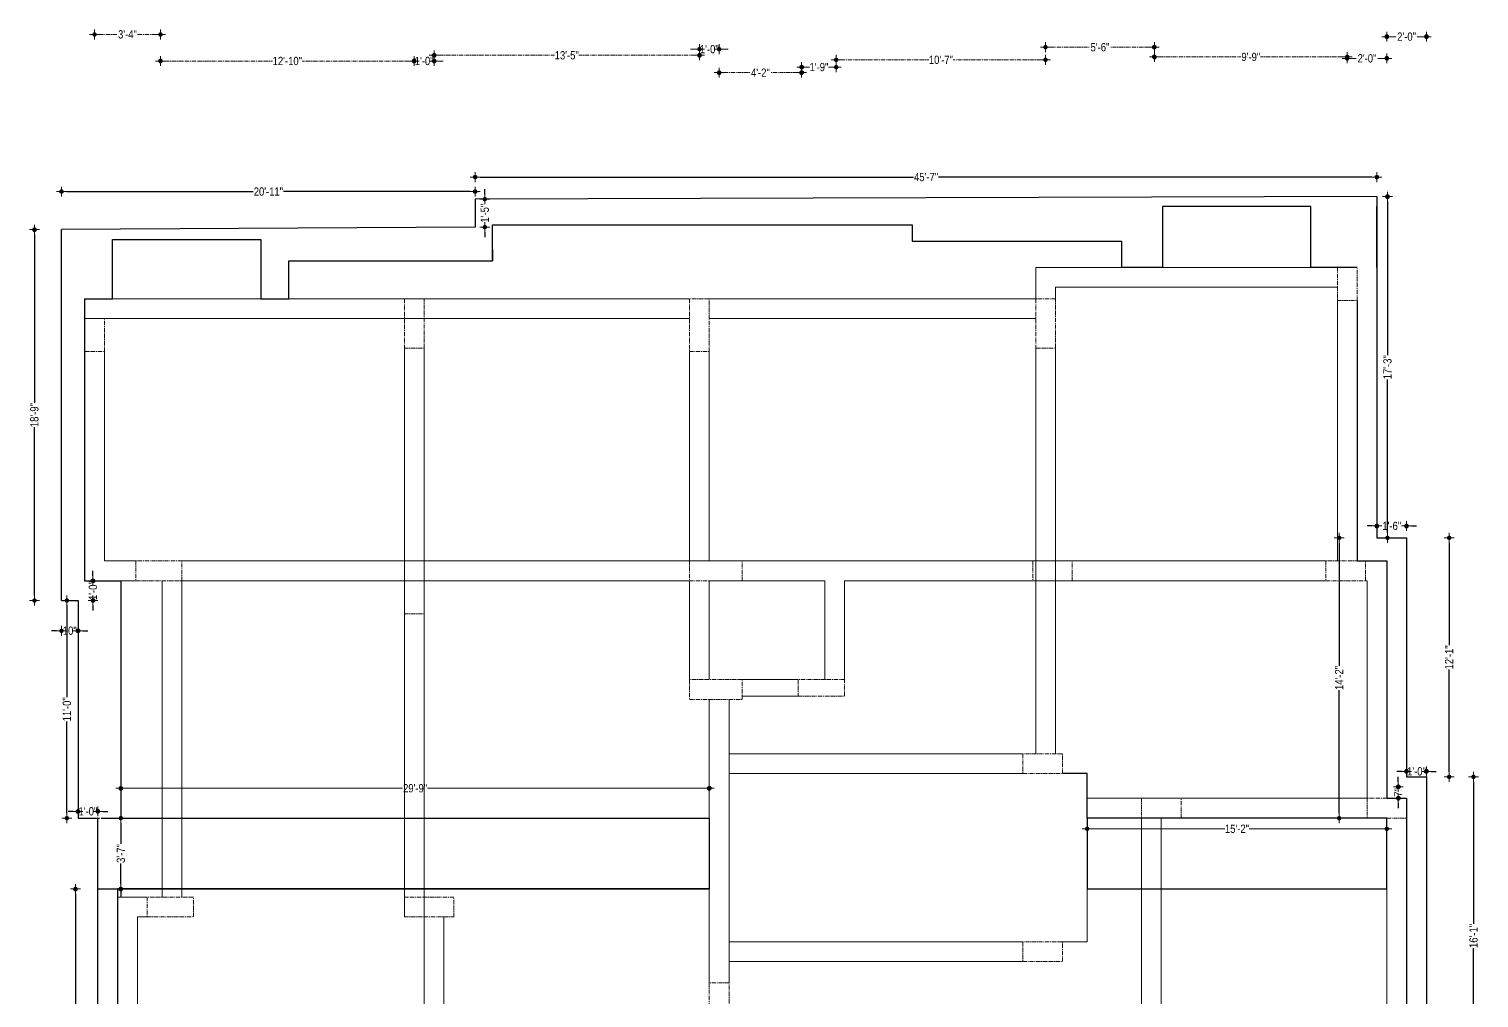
# Model space of a CAD drawing. Header units: inches. Extents: x 86637 to 174958, y -457090 to -227152.
# Drawn here: x 86637 to 87517, y -228676 to -228089 of the extents above; entities that cross this region are included whole.
import ezdxf

# ---------------------------------------------------------------- set-up
doc = ezdxf.new("R2010")
doc.units = ezdxf.units.IN
doc.header["$LTSCALE"] = 2
doc.header["$MEASUREMENT"] = 0
doc.header["$PDMODE"] = 3
doc.linetypes.add('CENTER', pattern=[2, 1.25, -0.25, 0.25, -0.25])
doc.layers.get('Defpoints').update_dxf_attribs({"lineweight": 15})
for name, color, linetype, lineweight in [('Arrow-Z', 222, 'Continuous', 0), ('Beam Line', 3, 'Continuous', 9), ('Beam_Zakirul', 3, 'Continuous', 15), ('GR-LINE', 6, 'CENTER', 20), ('slab 2', 212, 'Continuous', 30)]:
    doc.layers.add(name, color=color, linetype=linetype, lineweight=lineweight)
doc.layers.add('slab 1', color=1, linetype='Continuous')
doc.styles.get("Standard").update_dxf_attribs({"font": 'ARIALN.TTF'})
doc.dimstyles.new('New Dimnsion_Z', dxfattribs={"dimtxt": 5, "dimasz": 3, "dimexe": 0, "dimexo": 0, "dimgap": 0.5, "dimtad": 0, "dimdec": 0, "dimzin": 3, "dimdsep": 46, "dimlunit": 4, "dimtxsty": 'Standard', "dimblk": 'Arrow', "dimcen": 0, "dimse1": 1, "dimse2": 1, "dimclrd": 253, "dimclre": 253, "dimclrt": 142, "dimadec": 1, "dimazin": 1, "dimtfac": 1, "dimtdec": 0, "dimtix": 1, "dimtofl": 0, "dimtmove": 1, "dimatfit": 3, "dimfxl": 3, "dimtolj": 1, "dimtzin": 0, "dimlwd": -1, "dimlwe": -1, "dimarcsym": 0})

# ---------------------------------------------------------------- blocks, each defined once
blk = doc.blocks.new('Arrow')
at = {"layer": 'Arrow-Z', "ltscale": 10}
h = blk.add_hatch(color=256, dxfattribs=at)
h.dxf.hatch_style = 1
edge = h.paths.add_edge_path()
edge.add_arc((0, 0), 0.377, 0, 360)
for p, q in [((1, 0), (-1, 0)), ((0, 1), (0, -1))]:
    blk.add_line(p, q, dxfattribs=at)
blk.add_circle((0, 0), 0.377, dxfattribs=at)
blk = doc.blocks.new('*D49')
at = {"layer": 'Defpoints', "color": 0, "transparency": 16777216}
for p in [(86717.13, -228091.83), (86677.13, -228115.02), (86717.13, -228115.02)]:
    blk.add_point(p, dxfattribs=at)
at = {"layer": 'GR-LINE', "color": 253, "transparency": 16777216}
for p, q in [((86680.13, -228091.83), (86691.17, -228091.83)), ((86714.13, -228091.83), (86703.08, -228091.83))]:
    blk.add_line(p, q, dxfattribs=at)
at = {"layer": 'GR-LINE', "color": 253, "transparency": 16777216, "xscale": 3, "yscale": 3, "zscale": 3, "rotation": 180}
blk.add_blockref('Arrow', (86677.13, -228091.83), dxfattribs=at)
at = {"layer": 'GR-LINE', "color": 253, "transparency": 16777216, "xscale": 3, "yscale": 3, "zscale": 3}
blk.add_blockref('Arrow', (86717.13, -228091.83), dxfattribs=at)
at = {"layer": 'GR-LINE', "color": 142, "transparency": 16777216, "insert": (86697.13, -228091.83), "char_height": 5, "attachment_point": 5}
blk.add_mtext('\\A1;3\'-4"', dxfattribs=at)
blk = doc.blocks.new('*D50')
at = {"layer": 'Defpoints', "color": 0, "transparency": 16777216}
for p in [(86717.13, -228115.02), (86871.13, -228107.99), (86871.13, -228115.02)]:
    blk.add_point(p, dxfattribs=at)
at = {"layer": 'GR-LINE', "color": 253, "transparency": 16777216}
for p, q in [((86720.13, -228107.99), (86785.18, -228107.99)), ((86868.13, -228107.99), (86803.08, -228107.99))]:
    blk.add_line(p, q, dxfattribs=at)
at = {"layer": 'GR-LINE', "color": 253, "transparency": 16777216, "xscale": 3, "yscale": 3, "zscale": 3, "rotation": 180}
blk.add_blockref('Arrow', (86717.13, -228107.99), dxfattribs=at)
at = {"layer": 'GR-LINE', "color": 253, "transparency": 16777216, "xscale": 3, "yscale": 3, "zscale": 3}
blk.add_blockref('Arrow', (86871.13, -228107.99), dxfattribs=at)
at = {"layer": 'GR-LINE', "color": 142, "transparency": 16777216, "insert": (86794.13, -228107.99), "char_height": 5, "attachment_point": 5}
blk.add_mtext('\\A1;12\'-10"', dxfattribs=at)
blk = doc.blocks.new('*D51')
at = {"layer": 'Defpoints', "color": 0, "transparency": 16777216}
for p in [(86871.13, -228115.02), (86883.13, -228107.97), (86883.13, -228115.02)]:
    blk.add_point(p, dxfattribs=at)
at = {"layer": 'GR-LINE', "color": 253, "transparency": 16777216}
for p, q in [((86868.13, -228107.97), (86865.13, -228107.97)), ((86886.13, -228107.97), (86889.13, -228107.97))]:
    blk.add_line(p, q, dxfattribs=at)
at = {"layer": 'GR-LINE', "color": 253, "transparency": 16777216, "xscale": 3, "yscale": 3, "zscale": 3}
blk.add_blockref('Arrow', (86871.13, -228107.97), dxfattribs=at)
at = {"layer": 'GR-LINE', "color": 253, "transparency": 16777216, "xscale": 3, "yscale": 3, "zscale": 3, "rotation": 180}
blk.add_blockref('Arrow', (86883.13, -228107.97), dxfattribs=at)
at = {"layer": 'GR-LINE', "color": 142, "transparency": 16777216, "insert": (86877.13, -228107.97), "char_height": 5, "attachment_point": 5}
blk.add_mtext('\\A1;1\'-0"', dxfattribs=at)
blk = doc.blocks.new('*D52')
at = {"layer": 'Defpoints', "color": 0, "transparency": 16777216}
for p in [(87044.13, -228104.52), (86883.13, -228115.02), (87044.13, -228115.02)]:
    blk.add_point(p, dxfattribs=at)
at = {"layer": 'GR-LINE', "color": 253, "transparency": 16777216}
for p, q in [((86886.13, -228104.52), (86956.27, -228104.52)), ((87041.13, -228104.52), (86970.98, -228104.52))]:
    blk.add_line(p, q, dxfattribs=at)
at = {"layer": 'GR-LINE', "color": 253, "transparency": 16777216, "xscale": 3, "yscale": 3, "zscale": 3, "rotation": 180}
blk.add_blockref('Arrow', (86883.13, -228104.52), dxfattribs=at)
at = {"layer": 'GR-LINE', "color": 253, "transparency": 16777216, "xscale": 3, "yscale": 3, "zscale": 3}
blk.add_blockref('Arrow', (87044.13, -228104.52), dxfattribs=at)
at = {"layer": 'GR-LINE', "color": 142, "transparency": 16777216, "insert": (86963.63, -228104.52), "char_height": 5, "attachment_point": 5}
blk.add_mtext('\\A1;13\'-5"', dxfattribs=at)
blk = doc.blocks.new('*D53')
at = {"layer": 'Defpoints', "color": 0, "transparency": 16777216}
for p in [(87056.13, -228100.78), (87044.13, -228115.02), (87056.13, -228115.02)]:
    blk.add_point(p, dxfattribs=at)
at = {"layer": 'GR-LINE', "color": 253, "transparency": 16777216}
for p, q in [((87041.13, -228100.78), (87038.13, -228100.78)), ((87059.13, -228100.78), (87062.13, -228100.78))]:
    blk.add_line(p, q, dxfattribs=at)
at = {"layer": 'GR-LINE', "color": 253, "transparency": 16777216, "xscale": 3, "yscale": 3, "zscale": 3}
blk.add_blockref('Arrow', (87044.13, -228100.78), dxfattribs=at)
at = {"layer": 'GR-LINE', "color": 253, "transparency": 16777216, "xscale": 3, "yscale": 3, "zscale": 3, "rotation": 180}
blk.add_blockref('Arrow', (87056.13, -228100.78), dxfattribs=at)
at = {"layer": 'GR-LINE', "color": 142, "transparency": 16777216, "insert": (87050.13, -228100.78), "char_height": 5, "attachment_point": 5}
blk.add_mtext('\\A1;1\'-0"', dxfattribs=at)
blk = doc.blocks.new('*D54')
at = {"layer": 'Defpoints', "color": 0, "transparency": 16777216}
for p in [(87056.13, -228115.02), (87106.13, -228115.02), (87106.13, -228115.02)]:
    blk.add_point(p, dxfattribs=at)
at = {"layer": 'GR-LINE', "color": 253, "transparency": 16777216}
for p, q in [((87059.13, -228115.02), (87075.09, -228115.02)), ((87103.13, -228115.02), (87087.17, -228115.02))]:
    blk.add_line(p, q, dxfattribs=at)
at = {"layer": 'GR-LINE', "color": 253, "transparency": 16777216, "xscale": 3, "yscale": 3, "zscale": 3, "rotation": 180}
blk.add_blockref('Arrow', (87056.13, -228115.02), dxfattribs=at)
at = {"layer": 'GR-LINE', "color": 253, "transparency": 16777216, "xscale": 3, "yscale": 3, "zscale": 3}
blk.add_blockref('Arrow', (87106.13, -228115.02), dxfattribs=at)
at = {"layer": 'GR-LINE', "color": 142, "transparency": 16777216, "insert": (87081.13, -228115.02), "char_height": 5, "attachment_point": 5}
blk.add_mtext('\\A1;4\'-2"', dxfattribs=at)
blk = doc.blocks.new('*D55')
at = {"layer": 'Defpoints', "color": 0, "transparency": 16777216}
for p in [(87127.13, -228111.66), (87106.13, -228116.15), (87127.13, -228116.15)]:
    blk.add_point(p, dxfattribs=at)
at = {"layer": 'GR-LINE', "color": 253, "transparency": 16777216}
for p, q in [((87109.13, -228111.66), (87110.87, -228111.66)), ((87124.13, -228111.66), (87122.39, -228111.66))]:
    blk.add_line(p, q, dxfattribs=at)
at = {"layer": 'GR-LINE', "color": 253, "transparency": 16777216, "xscale": 3, "yscale": 3, "zscale": 3, "rotation": 180}
blk.add_blockref('Arrow', (87106.13, -228111.66), dxfattribs=at)
at = {"layer": 'GR-LINE', "color": 253, "transparency": 16777216, "xscale": 3, "yscale": 3, "zscale": 3}
blk.add_blockref('Arrow', (87127.13, -228111.66), dxfattribs=at)
at = {"layer": 'GR-LINE', "color": 142, "transparency": 16777216, "insert": (87116.63, -228111.66), "char_height": 5, "attachment_point": 5}
blk.add_mtext('\\A1;1\'-9"', dxfattribs=at)
blk = doc.blocks.new('*D56')
at = {"layer": 'Defpoints', "color": 0, "transparency": 16777216}
for p in [(87127.13, -228115.02), (87254.13, -228107.26), (87254.13, -228115.02)]:
    blk.add_point(p, dxfattribs=at)
at = {"layer": 'GR-LINE', "color": 253, "transparency": 16777216}
for p, q in [((87130.13, -228107.26), (87183.27, -228107.26)), ((87251.13, -228107.26), (87197.98, -228107.26))]:
    blk.add_line(p, q, dxfattribs=at)
at = {"layer": 'GR-LINE', "color": 253, "transparency": 16777216, "xscale": 3, "yscale": 3, "zscale": 3, "rotation": 180}
blk.add_blockref('Arrow', (87127.13, -228107.26), dxfattribs=at)
at = {"layer": 'GR-LINE', "color": 253, "transparency": 16777216, "xscale": 3, "yscale": 3, "zscale": 3}
blk.add_blockref('Arrow', (87254.13, -228107.26), dxfattribs=at)
at = {"layer": 'GR-LINE', "color": 142, "transparency": 16777216, "insert": (87190.63, -228107.26), "char_height": 5, "attachment_point": 5}
blk.add_mtext('\\A1;10\'-7"', dxfattribs=at)
blk = doc.blocks.new('*D57')
at = {"layer": 'Defpoints', "color": 0, "transparency": 16777216}
for p in [(87320.13, -228099.62), (87254.13, -228115.02), (87320.13, -228115.02)]:
    blk.add_point(p, dxfattribs=at)
at = {"layer": 'GR-LINE', "color": 253, "transparency": 16777216}
for p, q in [((87257.13, -228099.62), (87281.17, -228099.62)), ((87317.13, -228099.62), (87293.08, -228099.62))]:
    blk.add_line(p, q, dxfattribs=at)
at = {"layer": 'GR-LINE', "color": 253, "transparency": 16777216, "xscale": 3, "yscale": 3, "zscale": 3, "rotation": 180}
blk.add_blockref('Arrow', (87254.13, -228099.62), dxfattribs=at)
at = {"layer": 'GR-LINE', "color": 253, "transparency": 16777216, "xscale": 3, "yscale": 3, "zscale": 3}
blk.add_blockref('Arrow', (87320.13, -228099.62), dxfattribs=at)
at = {"layer": 'GR-LINE', "color": 142, "transparency": 16777216, "insert": (87287.13, -228099.62), "char_height": 5, "attachment_point": 5}
blk.add_mtext('\\A1;5\'-6"', dxfattribs=at)
blk = doc.blocks.new('*D58')
at = {"layer": 'Defpoints', "color": 0, "transparency": 16777216}
for p in [(87437.13, -228105.52), (87320.13, -228115.02), (87437.13, -228115.02)]:
    blk.add_point(p, dxfattribs=at)
at = {"layer": 'GR-LINE', "color": 253, "transparency": 16777216}
for p, q in [((87323.13, -228105.52), (87372.67, -228105.52)), ((87434.13, -228105.52), (87384.58, -228105.52))]:
    blk.add_line(p, q, dxfattribs=at)
at = {"layer": 'GR-LINE', "color": 253, "transparency": 16777216, "xscale": 3, "yscale": 3, "zscale": 3, "rotation": 180}
blk.add_blockref('Arrow', (87320.13, -228105.52), dxfattribs=at)
at = {"layer": 'GR-LINE', "color": 253, "transparency": 16777216, "xscale": 3, "yscale": 3, "zscale": 3}
blk.add_blockref('Arrow', (87437.13, -228105.52), dxfattribs=at)
at = {"layer": 'GR-LINE', "color": 142, "transparency": 16777216, "insert": (87378.63, -228105.52), "char_height": 5, "attachment_point": 5}
blk.add_mtext('\\A1;9\'-9"', dxfattribs=at)
blk = doc.blocks.new('*D59')
at = {"layer": 'Defpoints', "color": 0, "transparency": 16777216}
for p in [(87461.13, -228106.37), (87437.13, -228115.02), (87461.13, -228115.02)]:
    blk.add_point(p, dxfattribs=at)
at = {"layer": 'GR-LINE', "color": 253, "transparency": 16777216}
for p, q in [((87440.13, -228106.37), (87443.14, -228106.37)), ((87458.13, -228106.37), (87455.12, -228106.37))]:
    blk.add_line(p, q, dxfattribs=at)
at = {"layer": 'GR-LINE', "color": 253, "transparency": 16777216, "xscale": 3, "yscale": 3, "zscale": 3, "rotation": 180}
blk.add_blockref('Arrow', (87437.13, -228106.37), dxfattribs=at)
at = {"layer": 'GR-LINE', "color": 253, "transparency": 16777216, "xscale": 3, "yscale": 3, "zscale": 3}
blk.add_blockref('Arrow', (87461.13, -228106.37), dxfattribs=at)
at = {"layer": 'GR-LINE', "color": 142, "transparency": 16777216, "insert": (87449.13, -228106.37), "char_height": 5, "attachment_point": 5}
blk.add_mtext('\\A1;2\'-0"', dxfattribs=at)
blk = doc.blocks.new('*D60')
at = {"layer": 'Defpoints', "color": 0, "transparency": 16777216}
for p in [(87485.13, -228093.2), (87461.13, -228115.02), (87485.13, -228115.02)]:
    blk.add_point(p, dxfattribs=at)
at = {"layer": 'GR-LINE', "color": 253, "transparency": 16777216}
for p, q in [((87464.13, -228093.2), (87467.14, -228093.2)), ((87482.13, -228093.2), (87479.12, -228093.2))]:
    blk.add_line(p, q, dxfattribs=at)
at = {"layer": 'GR-LINE', "color": 253, "transparency": 16777216, "xscale": 3, "yscale": 3, "zscale": 3, "rotation": 180}
blk.add_blockref('Arrow', (87461.13, -228093.2), dxfattribs=at)
at = {"layer": 'GR-LINE', "color": 253, "transparency": 16777216, "xscale": 3, "yscale": 3, "zscale": 3}
blk.add_blockref('Arrow', (87485.13, -228093.2), dxfattribs=at)
at = {"layer": 'GR-LINE', "color": 142, "transparency": 16777216, "insert": (87473.13, -228093.2), "char_height": 5, "attachment_point": 5}
blk.add_mtext('\\A1;2\'-0"', dxfattribs=at)
blk = doc.blocks.new('*D61')
at = {"layer": 'Defpoints', "color": 0, "transparency": 16777216}
for p in [(87455.13, -228178.37), (87455.13, -228190.26), (86908.13, -228195.41)]:
    blk.add_point(p, dxfattribs=at)
at = {"layer": 'slab 2', "color": 253, "transparency": 16777216}
for p, q in [((86911.13, -228178.37), (87174, -228178.37)), ((87452.13, -228178.37), (87189.26, -228178.37))]:
    blk.add_line(p, q, dxfattribs=at)
at = {"layer": 'slab 2', "color": 253, "transparency": 16777216, "xscale": 3, "yscale": 3, "zscale": 3, "rotation": 180}
blk.add_blockref('Arrow', (86908.13, -228178.37), dxfattribs=at)
at = {"layer": 'slab 2', "color": 253, "transparency": 16777216, "xscale": 3, "yscale": 3, "zscale": 3}
blk.add_blockref('Arrow', (87455.13, -228178.37), dxfattribs=at)
at = {"layer": 'slab 2', "color": 142, "transparency": 16777216, "insert": (87181.63, -228178.37), "char_height": 5, "attachment_point": 5}
blk.add_mtext('\\A1;45\'-7"', dxfattribs=at)
blk = doc.blocks.new('*D62')
at = {"layer": 'Defpoints', "color": 0, "transparency": 16777216}
for p in [(87468.13, -228548.26), (87473.13, -228548.26), (87473.13, -228555.26)]:
    blk.add_point(p, dxfattribs=at)
at = {"layer": 'slab 2', "color": 253, "transparency": 16777216}
for p, q in [((87468.13, -228545.26), (87468.13, -228542.26)), ((87468.13, -228558.26), (87468.13, -228561.26))]:
    blk.add_line(p, q, dxfattribs=at)
at = {"layer": 'slab 2', "color": 253, "transparency": 16777216, "xscale": 3, "yscale": 3, "zscale": 3}
for p, rotation in [((87468.13, -228548.26), 270), ((87468.13, -228555.26), 90)]:
    blk.add_blockref('Arrow', p, dxfattribs=dict(at, rotation=rotation))
at = {"layer": 'slab 2', "color": 142, "transparency": 16777216, "insert": (87468.13, -228551.76), "char_height": 5, "attachment_point": 5, "rotation": 90}
blk.add_mtext('\\A1;7"', dxfattribs=at)
blk = doc.blocks.new('*D63')
at = {"layer": 'Defpoints', "color": 0, "transparency": 16777216}
for p in [(87455.13, -228397.26), (87432.22, -228567.26), (87449.13, -228567.26)]:
    blk.add_point(p, dxfattribs=at)
at = {"layer": 'slab 2', "color": 253, "transparency": 16777216}
for p, q in [((87432.22, -228400.26), (87432.22, -228474.91)), ((87432.22, -228564.26), (87432.22, -228489.62))]:
    blk.add_line(p, q, dxfattribs=at)
at = {"layer": 'slab 2', "color": 253, "transparency": 16777216, "xscale": 3, "yscale": 3, "zscale": 3}
for p, rotation in [((87432.22, -228397.26), 90), ((87432.22, -228567.26), 270)]:
    blk.add_blockref('Arrow', p, dxfattribs=dict(at, rotation=rotation))
at = {"layer": 'slab 2', "color": 142, "transparency": 16777216, "insert": (87432.22, -228482.26), "char_height": 5, "attachment_point": 5, "rotation": 90}
blk.add_mtext('\\A1;14\'-2"', dxfattribs=at)
blk = doc.blocks.new('*D64')
at = {"layer": 'Defpoints', "color": 0, "transparency": 16777216}
for p in [(87455.13, -228190.26), (87455.13, -228397.26), (87461.53, -228397.26)]:
    blk.add_point(p, dxfattribs=at)
at = {"layer": 'slab 2', "color": 253, "transparency": 16777216}
for p, q in [((87461.53, -228193.26), (87461.53, -228286.41)), ((87461.53, -228394.26), (87461.53, -228301.12))]:
    blk.add_line(p, q, dxfattribs=at)
at = {"layer": 'slab 2', "color": 253, "transparency": 16777216, "xscale": 3, "yscale": 3, "zscale": 3}
for p, rotation in [((87461.53, -228190.26), 90), ((87461.53, -228397.26), 270)]:
    blk.add_blockref('Arrow', p, dxfattribs=dict(at, rotation=rotation))
at = {"layer": 'slab 2', "color": 142, "transparency": 16777216, "insert": (87461.53, -228293.76), "char_height": 5, "attachment_point": 5, "rotation": 90}
blk.add_mtext('\\A1;17\'-3"', dxfattribs=at)
blk = doc.blocks.new('*D65')
at = {"layer": 'Defpoints', "color": 0, "transparency": 16777216}
for p in [(87473.13, -228390.05), (87455.13, -228397.26), (87473.13, -228397.26)]:
    blk.add_point(p, dxfattribs=at)
at = {"layer": 'slab 2', "color": 253, "transparency": 16777216}
for p, q in [((87452.13, -228390.05), (87449.13, -228390.05)), ((87476.13, -228390.05), (87479.13, -228390.05))]:
    blk.add_line(p, q, dxfattribs=at)
at = {"layer": 'slab 2', "color": 253, "transparency": 16777216, "xscale": 3, "yscale": 3, "zscale": 3}
blk.add_blockref('Arrow', (87455.13, -228390.05), dxfattribs=at)
at = {"layer": 'slab 2', "color": 253, "transparency": 16777216, "xscale": 3, "yscale": 3, "zscale": 3, "rotation": 180}
blk.add_blockref('Arrow', (87473.13, -228390.05), dxfattribs=at)
at = {"layer": 'slab 2', "color": 142, "transparency": 16777216, "insert": (87464.13, -228390.05), "char_height": 5, "attachment_point": 5}
blk.add_mtext('\\A1;1\'-6"', dxfattribs=at)
blk = doc.blocks.new('*D67')
at = {"layer": 'Defpoints', "color": 0, "transparency": 16777216}
for p in [(87473.13, -228397.26), (87473.13, -228542.26), (87498.94, -228542.26)]:
    blk.add_point(p, dxfattribs=at)
at = {"layer": 'slab 2', "color": 253, "transparency": 16777216}
for p, q in [((87498.94, -228400.26), (87498.94, -228462.41)), ((87498.94, -228539.26), (87498.94, -228477.12))]:
    blk.add_line(p, q, dxfattribs=at)
at = {"layer": 'slab 2', "color": 253, "transparency": 16777216, "xscale": 3, "yscale": 3, "zscale": 3}
for p, rotation in [((87498.94, -228397.26), 90), ((87498.94, -228542.26), 270)]:
    blk.add_blockref('Arrow', p, dxfattribs=dict(at, rotation=rotation))
at = {"layer": 'slab 2', "color": 142, "transparency": 16777216, "insert": (87498.94, -228469.76), "char_height": 5, "attachment_point": 5, "rotation": 90}
blk.add_mtext('\\A1;12\'-1"', dxfattribs=at)
blk = doc.blocks.new('*D68')
at = {"layer": 'Defpoints', "color": 0, "transparency": 16777216}
for p in [(87473.13, -228542.26), (87485.13, -228538.92), (87485.13, -228542.26)]:
    blk.add_point(p, dxfattribs=at)
at = {"layer": 'slab 2', "color": 253, "transparency": 16777216}
for p, q in [((87470.13, -228538.92), (87467.13, -228538.92)), ((87488.13, -228538.92), (87491.13, -228538.92))]:
    blk.add_line(p, q, dxfattribs=at)
at = {"layer": 'slab 2', "color": 253, "transparency": 16777216, "xscale": 3, "yscale": 3, "zscale": 3}
blk.add_blockref('Arrow', (87473.13, -228538.92), dxfattribs=at)
at = {"layer": 'slab 2', "color": 253, "transparency": 16777216, "xscale": 3, "yscale": 3, "zscale": 3, "rotation": 180}
blk.add_blockref('Arrow', (87485.13, -228538.92), dxfattribs=at)
at = {"layer": 'slab 2', "color": 142, "transparency": 16777216, "insert": (87479.13, -228538.92), "char_height": 5, "attachment_point": 5}
blk.add_mtext('\\A1;1\'-0"', dxfattribs=at)
blk = doc.blocks.new('*D69')
at = {"layer": 'Defpoints', "color": 0, "transparency": 16777216}
for p in [(87485.13, -228542.26), (87485.13, -228735.26), (87513.79, -228735.26)]:
    blk.add_point(p, dxfattribs=at)
at = {"layer": 'slab 2', "color": 253, "transparency": 16777216}
for p, q in [((87513.79, -228545.26), (87513.79, -228631.41)), ((87513.79, -228732.26), (87513.79, -228646.12))]:
    blk.add_line(p, q, dxfattribs=at)
at = {"layer": 'slab 2', "color": 253, "transparency": 16777216, "xscale": 3, "yscale": 3, "zscale": 3}
for p, rotation in [((87513.79, -228542.26), 90), ((87513.79, -228735.26), 270)]:
    blk.add_blockref('Arrow', p, dxfattribs=dict(at, rotation=rotation))
at = {"layer": 'slab 2', "color": 142, "transparency": 16777216, "insert": (87513.79, -228638.76), "char_height": 5, "attachment_point": 5, "rotation": 90}
blk.add_mtext('\\A1;16\'-1"', dxfattribs=at)
blk = doc.blocks.new('*D74')
at = {"layer": 'Defpoints', "color": 0, "transparency": 16777216}
for p in [(86657.13, -228210.26), (86640.68, -228435.26), (86657.13, -228435.26)]:
    blk.add_point(p, dxfattribs=at)
at = {"layer": 'slab 2', "color": 253, "transparency": 16777216}
for p, q in [((86640.68, -228213.26), (86640.68, -228315.41)), ((86640.68, -228432.26), (86640.68, -228330.12))]:
    blk.add_line(p, q, dxfattribs=at)
at = {"layer": 'slab 2', "color": 253, "transparency": 16777216, "xscale": 3, "yscale": 3, "zscale": 3}
for p, rotation in [((86640.68, -228210.26), 90), ((86640.68, -228435.26), 270)]:
    blk.add_blockref('Arrow', p, dxfattribs=dict(at, rotation=rotation))
at = {"layer": 'slab 2', "color": 142, "transparency": 16777216, "insert": (86640.68, -228322.76), "char_height": 5, "attachment_point": 5, "rotation": 90}
blk.add_mtext('\\A1;18\'-9"', dxfattribs=at)
blk = doc.blocks.new('*D75')
at = {"layer": 'Defpoints', "color": 0, "transparency": 16777216}
for p in [(86657.13, -228435.26), (86667.13, -228435.26), (86667.13, -228453.62)]:
    blk.add_point(p, dxfattribs=at)
at = {"layer": 'slab 2', "color": 253, "transparency": 16777216}
for p, q in [((86654.13, -228453.62), (86651.13, -228453.62)), ((86670.13, -228453.62), (86673.13, -228453.62))]:
    blk.add_line(p, q, dxfattribs=at)
at = {"layer": 'slab 2', "color": 253, "transparency": 16777216, "xscale": 3, "yscale": 3, "zscale": 3}
blk.add_blockref('Arrow', (86657.13, -228453.62), dxfattribs=at)
at = {"layer": 'slab 2', "color": 253, "transparency": 16777216, "xscale": 3, "yscale": 3, "zscale": 3, "rotation": 180}
blk.add_blockref('Arrow', (86667.13, -228453.62), dxfattribs=at)
at = {"layer": 'slab 2', "color": 142, "transparency": 16777216, "insert": (86662.13, -228453.62), "char_height": 5, "attachment_point": 5}
blk.add_mtext('\\A1;10"', dxfattribs=at)
blk = doc.blocks.new('*D76')
at = {"layer": 'Defpoints', "color": 0, "transparency": 16777216}
for p in [(86667.13, -228435.26), (86660.41, -228567.26), (86668.13, -228567.26)]:
    blk.add_point(p, dxfattribs=at)
at = {"layer": 'slab 2', "color": 253, "transparency": 16777216}
for p, q in [((86660.41, -228438.26), (86660.41, -228493.91)), ((86660.41, -228564.26), (86660.41, -228508.62))]:
    blk.add_line(p, q, dxfattribs=at)
at = {"layer": 'slab 2', "color": 253, "transparency": 16777216, "xscale": 3, "yscale": 3, "zscale": 3}
for p, rotation in [((86660.41, -228435.26), 90), ((86660.41, -228567.26), 270)]:
    blk.add_blockref('Arrow', p, dxfattribs=dict(at, rotation=rotation))
at = {"layer": 'slab 2', "color": 142, "transparency": 16777216, "insert": (86660.41, -228501.26), "char_height": 5, "attachment_point": 5, "rotation": 90}
blk.add_mtext('\\A1;11\'-0"', dxfattribs=at)
blk = doc.blocks.new('*D81')
at = {"layer": 'Defpoints', "color": 0, "transparency": 16777216}
for p in [(86693.13, -228567.26), (86693.13, -228610.26), (86693.13, -228610.26)]:
    blk.add_point(p, dxfattribs=at)
at = {"layer": 'slab 2', "color": 253, "transparency": 16777216}
for p, q in [((86693.13, -228570.26), (86693.13, -228582.81)), ((86693.13, -228607.26), (86693.13, -228594.72))]:
    blk.add_line(p, q, dxfattribs=at)
at = {"layer": 'slab 2', "color": 253, "transparency": 16777216, "xscale": 3, "yscale": 3, "zscale": 3}
for p, rotation in [((86693.13, -228567.26), 90), ((86693.13, -228610.26), 270)]:
    blk.add_blockref('Arrow', p, dxfattribs=dict(at, rotation=rotation))
at = {"layer": 'slab 2', "color": 142, "transparency": 16777216, "insert": (86693.13, -228588.76), "char_height": 5, "attachment_point": 5, "rotation": 90}
blk.add_mtext('\\A1;3\'-7"', dxfattribs=at)
blk = doc.blocks.new('*D82')
at = {"layer": 'Defpoints', "color": 0, "transparency": 16777216}
for p in [(86908.13, -228187.2), (86657.13, -228210.26), (86908.13, -228208.76)]:
    blk.add_point(p, dxfattribs=at)
at = {"layer": 'slab 2', "color": 253, "transparency": 16777216}
for p, q in [((86660.13, -228187.2), (86773.45, -228187.2)), ((86905.13, -228187.2), (86791.8, -228187.2))]:
    blk.add_line(p, q, dxfattribs=at)
at = {"layer": 'slab 2', "color": 253, "transparency": 16777216, "xscale": 3, "yscale": 3, "zscale": 3, "rotation": 180}
blk.add_blockref('Arrow', (86657.13, -228187.2), dxfattribs=at)
at = {"layer": 'slab 2', "color": 253, "transparency": 16777216, "xscale": 3, "yscale": 3, "zscale": 3}
blk.add_blockref('Arrow', (86908.13, -228187.2), dxfattribs=at)
at = {"layer": 'slab 2', "color": 142, "transparency": 16777216, "insert": (86782.63, -228187.2), "char_height": 5, "attachment_point": 5}
blk.add_mtext('\\A1;20\'-11"', dxfattribs=at)
blk = doc.blocks.new('*D83')
at = {"layer": 'Defpoints', "color": 0, "transparency": 16777216}
for p in [(86679.13, -228563.18), (86667.13, -228567.26), (86679.13, -228567.26)]:
    blk.add_point(p, dxfattribs=at)
at = {"layer": 'slab 2', "color": 253, "transparency": 16777216}
for p, q in [((86664.13, -228563.18), (86661.13, -228563.18)), ((86682.13, -228563.18), (86685.13, -228563.18))]:
    blk.add_line(p, q, dxfattribs=at)
at = {"layer": 'slab 2', "color": 253, "transparency": 16777216, "xscale": 3, "yscale": 3, "zscale": 3}
blk.add_blockref('Arrow', (86667.13, -228563.18), dxfattribs=at)
at = {"layer": 'slab 2', "color": 253, "transparency": 16777216, "xscale": 3, "yscale": 3, "zscale": 3, "rotation": 180}
blk.add_blockref('Arrow', (86679.13, -228563.18), dxfattribs=at)
at = {"layer": 'slab 2', "color": 142, "transparency": 16777216, "insert": (86673.13, -228563.18), "char_height": 5, "attachment_point": 5}
blk.add_mtext('\\A1;1\'-0"', dxfattribs=at)
blk = doc.blocks.new('*D85')
at = {"layer": 'Defpoints', "color": 0, "transparency": 16777216}
for p in [(86679.13, -228610.26), (86665.58, -228925.26), (86679.13, -228925.26)]:
    blk.add_point(p, dxfattribs=at)
at = {"layer": 'slab 2', "color": 253, "transparency": 16777216}
for p, q in [((86665.58, -228613.26), (86665.58, -228760.18)), ((86665.58, -228922.26), (86665.58, -228775.34))]:
    blk.add_line(p, q, dxfattribs=at)
at = {"layer": 'slab 2', "color": 253, "transparency": 16777216, "xscale": 3, "yscale": 3, "zscale": 3}
for p, rotation in [((86665.58, -228610.26), 90), ((86665.58, -228925.26), 270)]:
    blk.add_blockref('Arrow', p, dxfattribs=dict(at, rotation=rotation))
at = {"layer": 'slab 2', "color": 142, "transparency": 16777216, "insert": (86665.58, -228767.76), "char_height": 5, "attachment_point": 5, "rotation": 90}
blk.add_mtext('\\A1;26\'-3"', dxfattribs=at)
blk = doc.blocks.new('*D86')
at = {"layer": 'Defpoints', "color": 0, "transparency": 16777216}
for p in [(86908.13, -228191.76), (86908.23, -228208.76), (86913.91, -228208.76)]:
    blk.add_point(p, dxfattribs=at)
at = {"layer": 'slab 2', "color": 253, "transparency": 16777216}
for p, q in [((86913.91, -228188.76), (86913.91, -228185.76)), ((86913.91, -228211.76), (86913.91, -228214.76))]:
    blk.add_line(p, q, dxfattribs=at)
at = {"layer": 'slab 2', "color": 253, "transparency": 16777216, "xscale": 3, "yscale": 3, "zscale": 3}
for p, rotation in [((86913.91, -228191.76), 270), ((86913.91, -228208.76), 90)]:
    blk.add_blockref('Arrow', p, dxfattribs=dict(at, rotation=rotation))
at = {"layer": 'slab 2', "color": 142, "transparency": 16777216, "insert": (86913.91, -228200.26), "char_height": 5, "attachment_point": 5, "rotation": 90}
blk.add_mtext('\\A1;1\'-5"', dxfattribs=at)
blk = doc.blocks.new('*D88')
at = {"layer": 'Defpoints', "color": 0, "transparency": 16777216}
for p in [(86671.13, -228423.26), (86671.13, -228435.26), (86676.21, -228435.26)]:
    blk.add_point(p, dxfattribs=at)
at = {"layer": 'slab 2', "color": 253, "transparency": 16777216}
for p, q in [((86676.21, -228420.26), (86676.21, -228417.26)), ((86676.21, -228438.26), (86676.21, -228441.26))]:
    blk.add_line(p, q, dxfattribs=at)
at = {"layer": 'slab 2', "color": 253, "transparency": 16777216, "xscale": 3, "yscale": 3, "zscale": 3}
for p, rotation in [((86676.21, -228423.26), 270), ((86676.21, -228435.26), 90)]:
    blk.add_blockref('Arrow', p, dxfattribs=dict(at, rotation=rotation))
at = {"layer": 'slab 2', "color": 142, "transparency": 16777216, "insert": (86676.21, -228429.26), "char_height": 5, "attachment_point": 5, "rotation": 90}
blk.add_mtext('\\A1;1\'-0"', dxfattribs=at)
blk = doc.blocks.new('*D138')
at = {"layer": 'Beam_Zakirul', "color": 253, "transparency": 16777216}
for p, q in [((86696.13, -228549.19), (86864.05, -228549.19)), ((87047.13, -228549.19), (86879.21, -228549.19))]:
    blk.add_line(p, q, dxfattribs=at)
at = {"layer": 'Defpoints', "color": 0, "transparency": 16777216}
for p in [(87050.13, -228549.19), (86693.13, -228568.39), (87050.13, -228568.39)]:
    blk.add_point(p, dxfattribs=at)
at = {"layer": 'Beam_Zakirul', "color": 253, "transparency": 16777216, "xscale": 3, "yscale": 3, "zscale": 3, "rotation": 180}
blk.add_blockref('Arrow', (86693.13, -228549.19), dxfattribs=at)
at = {"layer": 'Beam_Zakirul', "color": 253, "transparency": 16777216, "xscale": 3, "yscale": 3, "zscale": 3}
blk.add_blockref('Arrow', (87050.13, -228549.19), dxfattribs=at)
at = {"layer": 'Beam_Zakirul', "color": 142, "transparency": 16777216, "insert": (86871.63, -228549.19), "char_height": 5, "attachment_point": 5}
blk.add_mtext('\\A1;29\'-9"', dxfattribs=at)
blk = doc.blocks.new('*D139')
at = {"layer": 'Beam_Zakirul', "color": 253, "transparency": 16777216}
for p, q in [((87282.35, -228573.75), (87362.89, -228573.75)), ((87458.13, -228573.75), (87377.6, -228573.75))]:
    blk.add_line(p, q, dxfattribs=at)
at = {"layer": 'Defpoints', "color": 0, "transparency": 16777216}
for p in [(87279.35, -228567.26), (87461.13, -228567.26), (87461.13, -228573.75)]:
    blk.add_point(p, dxfattribs=at)
at = {"layer": 'Beam_Zakirul', "color": 253, "transparency": 16777216, "xscale": 3, "yscale": 3, "zscale": 3, "rotation": 180}
blk.add_blockref('Arrow', (87279.35, -228573.75), dxfattribs=at)
at = {"layer": 'Beam_Zakirul', "color": 253, "transparency": 16777216, "xscale": 3, "yscale": 3, "zscale": 3}
blk.add_blockref('Arrow', (87461.13, -228573.75), dxfattribs=at)
at = {"layer": 'Beam_Zakirul', "color": 142, "transparency": 16777216, "insert": (87370.24, -228573.75), "char_height": 5, "attachment_point": 5}
blk.add_mtext('\\A1;15\'-2"', dxfattribs=at)

msp = doc.modelspace()

# ---------------------------------------------------------------- linework, layer by layer
at = {"layer": 'Beam Line'}
for p, q in [((87443.13, -228233.26), (87248.13, -228233.26)), ((87248.13, -228252.26), (87248.13, -228233.26)), ((87431.13, -228245.26), (87260.13, -228245.26)), ((87260.13, -228252.26), (87260.13, -228245.26)), ((87038.13, -228252.26), (86671.13, -228252.26)), ((86671.13, -228252.26), (86671.13, -228264.26)), ((87050.13, -228252.26), (87248.13, -228252.26)), ((87431.13, -228253.26), (87431.13, -228411.26)), ((87443.13, -228253.26), (87443.13, -228411.26)), ((87038.13, -228264.26), (86671.13, -228264.26)), ((87050.13, -228264.26), (87248.13, -228264.26)), ((86865.13, -228282.26), (86865.13, -228627.26)), ((86877.13, -228282.26), (86877.13, -228627.26)), ((87248.13, -228282.26), (87248.13, -228528.26)), ((87260.13, -228282.26), (87260.13, -228528.26)), ((86671.13, -228284.26), (86671.13, -228423.26)), ((86683.13, -228284.26), (86683.13, -228411.26)), ((87038.13, -228284.26), (87038.13, -228411.26)), ((87050.13, -228284.26), (87050.13, -228411.26)), ((86702.13, -228411.26), (86683.13, -228411.26)), ((86730.13, -228411.26), (87424.13, -228411.26)), ((87448.13, -228411.26), (87461.13, -228411.26)), ((87461.13, -228411.26), (87461.13, -228423.26)), ((86702.13, -228423.26), (86671.13, -228423.26)), ((86718.13, -228423.26), (86718.13, -228615.26)), ((86730.13, -228423.26), (86730.13, -228615.26)), ((86730.13, -228423.26), (87038.13, -228423.26)), ((87038.13, -228423.26), (87038.13, -228483.26)), ((87050.13, -228423.26), (87050.13, -228483.26)), ((87050.13, -228423.26), (87120.13, -228423.26)), ((87120.13, -228483.26), (87120.13, -228423.26)), ((87132.13, -228483.26), (87132.13, -228423.26)), ((87132.13, -228423.26), (87424.13, -228423.26)), ((87449.13, -228423.26), (87448.13, -228423.26)), ((87449.13, -228555.26), (87449.13, -228423.26)), ((87461.13, -228555.26), (87461.13, -228423.26)), ((87070.13, -228483.26), (87104.13, -228483.26)), ((87070.13, -228493.26), (87104.13, -228493.26)), ((87050.13, -228667.26), (87050.13, -228495.26)), ((87062.13, -228667.26), (87062.13, -228495.26)), ((87240.35, -228528.26), (87062.13, -228528.26)), ((87240.35, -228540.26), (87062.13, -228540.26)), ((87264.35, -228540.26), (87279.35, -228540.26)), ((87279.35, -228540.26), (87279.35, -228567.26)), ((87279.35, -228555.26), (87312.35, -228555.26)), ((87449.13, -228555.26), (87312.35, -228555.26)), ((87279.35, -228567.26), (87312.35, -228567.26)), ((87449.13, -228567.26), (87312.35, -228567.26)), ((87312.35, -228567.26), (87312.35, -228747.26)), ((87324.35, -228567.26), (87324.35, -228747.26)), ((87461.13, -228567.26), (87461.13, -228747.26)), ((87473.13, -228567.26), (87473.13, -228747.26)), ((86691.13, -228913.26), (86691.13, -228615.26)), ((86691.13, -228615.26), (86709.13, -228615.26)), ((87279.35, -228610.26), (87312.35, -228610.26)), ((87279.35, -228642.26), (87279.35, -228610.26)), ((87461.13, -228610.26), (87312.35, -228610.26)), ((86709.13, -228627.26), (86703.13, -228627.26)), ((86703.13, -228747.26), (86703.13, -228627.26)), ((86877.13, -228901.26), (86877.13, -228627.26)), ((86889.13, -228901.26), (86889.13, -228627.26)), ((87240.35, -228642.26), (87062.13, -228642.26)), ((87264.35, -228642.26), (87279.35, -228642.26)), ((87240.35, -228654.26), (87062.13, -228654.26))]:
    msp.add_line(p, q, dxfattribs=at)
at = {"layer": 'GR-LINE'}
for points in [[(87431.13, -228253.26), (87443.13, -228253.26), (87443.13, -228233.26), (87431.13, -228233.26)], [(86865.13, -228252.26), (86865.13, -228282.26), (86877.13, -228282.26), (86877.13, -228252.26)], [(87038.13, -228284.26), (87050.13, -228284.26), (87050.13, -228252.26), (87038.13, -228252.26)], [(87248.13, -228252.26), (87248.13, -228282.26), (87260.13, -228282.26), (87260.13, -228252.26)], [(86671.13, -228284.26), (86683.13, -228284.26), (86683.13, -228264.26), (86671.13, -228264.26)], [(86702.13, -228423.26), (86730.13, -228423.26), (86730.13, -228411.26), (86702.13, -228411.26)], [(86865.13, -228443.26), (86877.13, -228443.26), (86877.13, -228411.26), (86865.13, -228411.26)], [(87038.13, -228411.26), (87038.13, -228423.26), (87070.13, -228423.26), (87070.13, -228411.26)], [(87246.35, -228423.26), (87270.35, -228423.26), (87270.35, -228411.26), (87246.35, -228411.26)], [(87424.13, -228423.26), (87448.13, -228423.26), (87448.13, -228411.26), (87424.13, -228411.26)], [(87038.13, -228483.26), (87038.13, -228495.26), (87070.13, -228495.26), (87070.13, -228483.26)], [(87104.13, -228493.26), (87132.13, -228493.26), (87132.13, -228483.26), (87104.13, -228483.26)], [(87240.35, -228540.26), (87264.35, -228540.26), (87264.35, -228528.26), (87240.35, -228528.26)], [(87312.35, -228567.26), (87336.35, -228567.26), (87336.35, -228555.26), (87312.35, -228555.26)], [(87449.13, -228567.26), (87473.13, -228567.26), (87473.13, -228555.26), (87449.13, -228555.26)], [(86709.13, -228627.26), (86737.13, -228627.26), (86737.13, -228615.26), (86709.13, -228615.26)], [(86895.13, -228615.26), (86865.13, -228615.26), (86865.13, -228627.26), (86895.13, -228627.26)], [(87240.35, -228654.26), (87264.35, -228654.26), (87264.35, -228642.26), (87240.35, -228642.26)], [(87050.13, -228699.26), (87062.13, -228699.26), (87062.13, -228667.26), (87050.13, -228667.26)]]:
    msp.add_lwpolyline(points, close=True, dxfattribs=at)
at = {"layer": 'slab 1'}
for p, q in [((87415.13, -228196.26), (87325.13, -228196.26)), ((87325.13, -228196.26), (87325.13, -228233.26)), ((87415.13, -228233.26), (87415.13, -228196.26)), ((86918.63, -228229.26), (86918.63, -228207.26)), ((86918.63, -228207.26), (87173.13, -228207.26)), ((87173.13, -228207.26), (87173.13, -228217.26)), ((86688.13, -228252.26), (86688.13, -228216.26)), ((86688.13, -228216.26), (86778.13, -228216.26)), ((86778.13, -228216.26), (86778.13, -228252.26)), ((87173.13, -228217.26), (87300.13, -228217.26)), ((87300.13, -228217.26), (87300.13, -228233.26)), ((86795.13, -228252.26), (86795.13, -228229.26)), ((86795.13, -228229.26), (86918.63, -228229.26)), ((86918.63, -228222.26), (86918.63, -228229.26)), ((87325.13, -228233.26), (87300.13, -228233.26)), ((87443.13, -228233.26), (87415.13, -228233.26)), ((86671.13, -228252.26), (86688.13, -228252.26)), ((86671.13, -228252.26), (86671.13, -228423.26)), ((86778.13, -228252.26), (86795.13, -228252.26)), ((87443.13, -228253.26), (87443.13, -228411.26)), ((87443.13, -228411.26), (87461.13, -228411.26)), ((87461.13, -228411.26), (87461.13, -228555.26)), ((86671.13, -228423.26), (86693.13, -228423.26)), ((86671.13, -228423.26), (86693.13, -228423.26)), ((86693.13, -228423.26), (86693.13, -228567.26)), ((86693.13, -228423.26), (86693.13, -228566.13)), ((87279.35, -228540.26), (87264.35, -228540.26)), ((87279.35, -228567.26), (87279.35, -228540.26)), ((87461.13, -228555.26), (87473.13, -228555.26)), ((87473.13, -228555.26), (87473.13, -228747.26)), ((86693.13, -228566.13), (86693.13, -228567.26)), ((86693.13, -228567.26), (87050.13, -228567.26)), ((87050.13, -228567.26), (87050.13, -228610.26)), ((87279.35, -228567.26), (87279.35, -228610.26)), ((87461.13, -228567.26), (87279.35, -228567.26)), ((87461.13, -228610.26), (87461.13, -228567.26)), ((87050.13, -228610.26), (86691.13, -228610.26)), ((86691.13, -228610.26), (86691.13, -228913.26)), ((86693.13, -228610.26), (86693.13, -228615.26)), ((87279.35, -228610.26), (87461.13, -228610.26))]:
    msp.add_line(p, q, dxfattribs=at)
at = {"layer": 'slab 2'}
for p, q in [((87455.13, -228190.26), (86908.13, -228191.76)), ((86908.13, -228191.76), (86908.13, -228208.76)), ((87455.13, -228190.26), (87455.13, -228397.26)), ((87455.13, -228233.26), (87455.13, -228196.26)), ((86908.13, -228208.76), (86657.13, -228210.27)), ((86657.13, -228435.26), (86657.13, -228210.26)), ((87455.13, -228397.26), (87473.13, -228397.26)), ((87473.13, -228397.26), (87473.13, -228542.26)), ((86657.13, -228435.26), (86667.13, -228435.26)), ((86667.13, -228435.26), (86667.13, -228567.26)), ((87473.13, -228542.26), (87485.13, -228542.26)), ((87485.13, -228542.26), (87485.13, -228735.26)), ((86667.13, -228567.26), (86680.13, -228567.26)), ((86668.13, -228567.26), (86668.13, -228567.26)), ((86679.13, -228610.26), (86679.13, -228567.26)), ((86681.13, -228567.26), (87050.13, -228567.26)), ((86679.13, -228729.26), (86679.13, -228610.26)), ((86679.13, -228610.26), (87050.13, -228610.26))]:
    msp.add_line(p, q, dxfattribs=at)

# ---------------------------------------------------------------- dimensions: what is measured, and where the dimension line sits
at = {"layer": 'Beam_Zakirul', "color": 10}
for base, p1, p2, picture, middle in [((87050.13, -228549.19), (86693.13, -228568.39), (87050.13, -228568.39), '*D138', (86871.63, -228549.19)), ((87461.13, -228573.75), (87279.35, -228567.26), (87461.13, -228567.26), '*D139', (87370.24, -228573.75))]:
    dim = msp.add_linear_dim(base=base, p1=p1, p2=p2, dimstyle='New Dimnsion_Z', dxfattribs=at)
    dim.commit()
    dim.dimension.update_dxf_attribs({"geometry": picture, "text_midpoint": middle})
at = {"layer": 'GR-LINE', "color": 6}
for base, p1, p2, picture, middle in [((86717.13, -228091.83), (86677.13, -228115.02), (86717.13, -228115.02), '*D49', (86697.13, -228091.83)), ((87056.13, -228100.78), (87044.13, -228115.02), (87056.13, -228115.02), '*D53', (87050.13, -228100.78)), ((87320.13, -228099.62), (87254.13, -228115.02), (87320.13, -228115.02), '*D57', (87287.13, -228099.62)), ((87485.13, -228093.2), (87461.13, -228115.02), (87485.13, -228115.02), '*D60', (87473.13, -228093.2)), ((86871.13, -228107.99), (86717.13, -228115.02), (86871.13, -228115.02), '*D50', (86794.13, -228107.99)), ((86883.13, -228107.97), (86871.13, -228115.02), (86883.13, -228115.02), '*D51', (86877.13, -228107.97)), ((87044.13, -228104.52), (86883.13, -228115.02), (87044.13, -228115.02), '*D52', (86963.63, -228104.52)), ((87254.13, -228107.26), (87127.13, -228115.02), (87254.13, -228115.02), '*D56', (87190.63, -228107.26)), ((87437.13, -228105.52), (87320.13, -228115.02), (87437.13, -228115.02), '*D58', (87378.63, -228105.52)), ((87461.13, -228106.37), (87437.13, -228115.02), (87461.13, -228115.02), '*D59', (87449.13, -228106.37)), ((87106.13, -228115.02), (87056.13, -228115.02), (87106.13, -228115.02), '*D54', (87081.13, -228115.02)), ((87127.13, -228111.66), (87106.13, -228116.15), (87127.13, -228116.15), '*D55', (87116.63, -228111.66))]:
    dim = msp.add_linear_dim(base=base, p1=p1, p2=p2, dimstyle='New Dimnsion_Z', dxfattribs=at)
    dim.commit()
    dim.dimension.update_dxf_attribs({"geometry": picture, "text_midpoint": middle})
at = {"layer": 'slab 2'}
for base, p1, p2, picture, middle in [((87455.13, -228178.37), (86908.13, -228195.41), (87455.13, -228190.26), '*D61', (87181.63, -228178.37)), ((86908.13, -228187.2), (86657.13, -228210.26), (86908.13, -228208.76), '*D82', (86782.63, -228187.2)), ((87473.13, -228390.05), (87455.13, -228397.26), (87473.13, -228397.26), '*D65', (87464.13, -228390.05)), ((86667.13, -228453.62), (86657.13, -228435.26), (86667.13, -228435.26), '*D75', (86662.13, -228453.62)), ((87485.13, -228538.92), (87473.13, -228542.26), (87485.13, -228542.26), '*D68', (87479.13, -228538.92)), ((86679.13, -228563.18), (86667.13, -228567.26), (86679.13, -228567.26), '*D83', (86673.13, -228563.18))]:
    dim = msp.add_linear_dim(base=base, p1=p1, p2=p2, dimstyle='New Dimnsion_Z', dxfattribs=at)
    dim.commit()
    dim.dimension.update_dxf_attribs({"geometry": picture, "text_midpoint": middle})
for base, p1, p2, picture, middle in [((86913.91, -228208.76), (86908.13, -228191.76), (86908.23, -228208.76), '*D86', (86913.91, -228200.26)), ((87461.53, -228397.26), (87455.13, -228190.26), (87455.13, -228397.26), '*D64', (87461.53, -228293.76)), ((86640.68, -228435.26), (86657.13, -228210.26), (86657.13, -228435.26), '*D74', (86640.68, -228322.76)), ((87432.22, -228567.26), (87455.13, -228397.26), (87449.13, -228567.26), '*D63', (87432.22, -228482.26)), ((87498.94, -228542.26), (87473.13, -228397.26), (87473.13, -228542.26), '*D67', (87498.94, -228469.76)), ((86676.21, -228435.26), (86671.13, -228423.26), (86671.13, -228435.26), '*D88', (86676.21, -228429.26)), ((86660.41, -228567.26), (86667.13, -228435.26), (86668.13, -228567.26), '*D76', (86660.41, -228501.26)), ((87468.13, -228548.26), (87473.13, -228555.26), (87473.13, -228548.26), '*D62', (87468.13, -228551.76)), ((87513.79, -228735.26), (87485.13, -228542.26), (87485.13, -228735.26), '*D69', (87513.79, -228638.76)), ((86693.13, -228610.26), (86693.13, -228567.26), (86693.13, -228610.26), '*D81', (86693.13, -228588.76)), ((86665.58, -228925.26), (86679.13, -228610.26), (86679.13, -228925.26), '*D85', (86665.58, -228767.76))]:
    dim = msp.add_linear_dim(base=base, p1=p1, p2=p2, angle=90, dimstyle='New Dimnsion_Z', dxfattribs=at)
    dim.commit()
    dim.dimension.update_dxf_attribs({"geometry": picture, "text_midpoint": middle})

doc.saveas('drawing.dxf')
